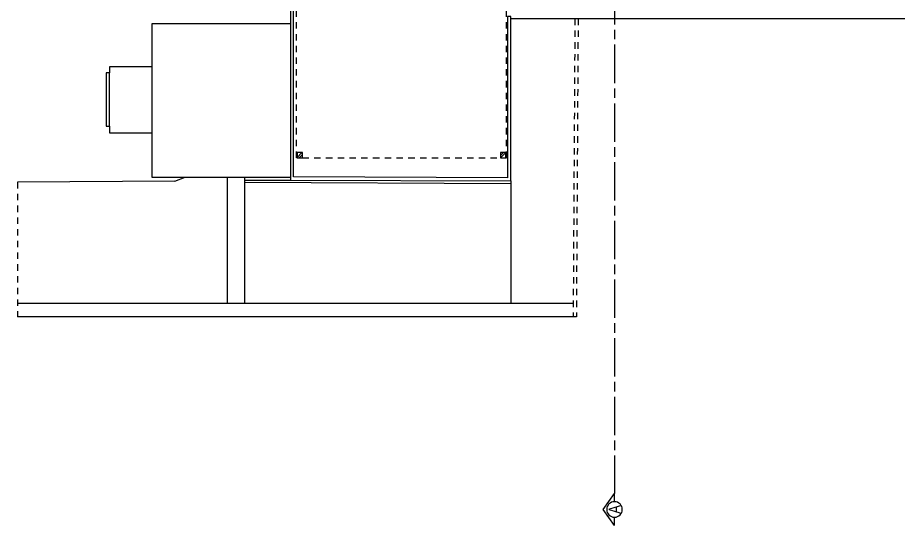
# Model space of a CAD drawing. Header units: metres. Extents: x -173 to 927, y -225 to 260.
# Drawn here: x 457.9 to 474.39, y 1.61 to 11.12 of the extents above; entities that cross this region are included whole.
import ezdxf
from ezdxf.enums import TextEntityAlignment as Align

# ---------------------------------------------------------------- set-up
doc = ezdxf.new("R2010")
doc.units = ezdxf.units.M
doc.header["$LTSCALE"] = 0.01
doc.linetypes.add('ACAD_ISO02W100', pattern=[15, 12, -3])
doc.linetypes.add('ACAD_ISO08W100', pattern=[36, 24, -3, 6, -3])
for name, color, linetype in [('Bordure bas', 5, 'Continuous'), ('Cassure plafond', 49, 'ACAD_ISO02W100'), ('Hachures', 250, 'Continuous'), ('Mur', 1, 'Continuous'), ('Revètement', 2, 'Continuous'), ('Trait de Coupe', 4, 'ACAD_ISO08W100')]:
    doc.layers.add(name, color=color, linetype=linetype)
doc.styles.add('Arial', font='arial.ttf')

# ---------------------------------------------------------------- blocks, each defined once
blk = doc.blocks.new('Trait de coupe-fleche')
at = {"layer": 'Trait de Coupe', "linetype": 'Continuous'}
for p, q in [((0, 0.445), (0, 0.598)), ((0.215, 0.299), (0, 0.598)), ((0, 0), (0.215, 0.299)), ((0, 0), (0, 0.153))]:
    blk.add_line(p, q, dxfattribs=at)
blk.add_circle((0, 0.299), 0.146, dxfattribs=at)

msp = doc.modelspace()

# ---------------------------------------------------------------- hatches: boundary and pattern name
at = {"layer": 'Hachures'}
h = msp.add_hatch(dxfattribs=at)
h.set_pattern_fill('ANSI32', color=256, scale=0.01)
h.paths.add_polyline_path([(468.211, 22.916), (463.24, 22.916), (463.24, 21.517), (463.601, 21.517), (463.601, 21.597), (463.52, 21.597), (463.52, 22.626), (466.98, 22.626), (466.98, 19.025), (466.889, 19.026), (466.888, 18.936), (467.16, 18.935), (467.16, 19.025), (467.07, 19.025), (467.07, 22.626), (468.131, 22.626), (468.131, 22.556), (468.211, 22.556)])
h.paths.add_polyline_path([(463.52, 20.237), (463.601, 20.237), (463.601, 20.317), (463.24, 20.317), (463.24, 18.17), (463.624, 18.17), (463.624, 18.25), (463.52, 18.25), (463.52, 18.945), (465.723, 18.939), (465.723, 18.856), (465.813, 18.856), (465.813, 18.939), (466.132, 18.938), (466.132, 19.028), (463.52, 19.035)])
h.paths.add_polyline_path([(465.813, 17.858), (469.562, 17.858), (469.562, 17.948), (465.813, 17.948), (465.813, 18.117), (465.723, 18.117), (465.723, 16.472), (465.099, 16.472), (465.099, 16.15), (463.52, 16.15), (463.52, 16.878), (463.624, 16.878), (463.624, 16.958), (463.24, 16.958), (463.24, 14.628), (463.624, 14.628), (463.624, 14.708), (463.52, 14.708), (463.52, 16.05), (465.182, 16.05), (465.182, 15.496), (465.813, 15.496)])
h.paths.add_polyline_path([(465.199, 16.15), (465.199, 16.372), (465.723, 16.372), (465.723, 16.15)], flags=16)
h.paths.add_polyline_path([(465.282, 16.05), (465.723, 16.05), (465.723, 15.596), (465.282, 15.596)], flags=16)
h.paths.add_polyline_path([(463.664, 13.229), (463.52, 13.229), (463.52, 13.429), (463.24, 13.429), (463.24, 12.663), (463.52, 12.663), (463.52, 12.979), (463.664, 12.979)])
h.paths.add_polyline_path([(467.45, 13.284), (467.364, 13.284), (467.364, 13.269), (464.946, 13.269), (464.946, 13.349), (464.866, 13.349), (464.866, 12.979), (467.45, 12.979)])
h.paths.add_polyline_path([(474.606, 11.974, 1), (474.711, 11.974, 1)])
h.paths.add_polyline_path([(474.359, 13.558), (474.04, 13.56), (474.038, 13.286), (474.358, 13.284)])
h.paths.add_polyline_path([(472.906, 17.948), (470.379, 17.948), (470.379, 17.858), (472.816, 17.858), (472.816, 16.215), (472.486, 16.215), (472.486, 14.761), (472.741, 14.761), (472.741, 14.702), (472.661, 14.702), (472.661, 14.622), (472.861, 14.622), (472.861, 14.588), (472.927, 14.588), (472.927, 14.622), (472.941, 14.622), (472.941, 14.795), (473.196, 14.795), (473.196, 16.215), (472.906, 16.215)])
h.paths.add_polyline_path([(473.046, 16.065), (473.046, 14.945), (472.636, 14.945), (472.636, 16.065)], flags=16)
h.paths.add_polyline_path([(474.375, 17.303), (474.015, 17.303), (474.015, 17.223), (474.095, 17.223), (474.095, 16.57), (474.067, 16.57), (474.067, 16.457), (474.375, 16.457)])
h.paths.add_polyline_path([(474.375, 20.27), (474.015, 20.27), (474.015, 20.19), (474.095, 20.19), (474.095, 19.006), (471.458, 19.013), (471.457, 18.923), (474.095, 18.916), (474.095, 18.587), (474.015, 18.587), (474.015, 18.507), (474.375, 18.507)])
h.paths.add_polyline_path([(474.375, 22.916), (469.415, 22.916), (469.415, 22.556), (469.495, 22.556), (469.495, 22.626), (470.539, 22.626), (470.539, 19.016), (467.892, 19.023), (467.892, 18.933), (470.719, 18.925), (470.719, 19.015), (470.629, 19.016), (470.629, 22.626), (474.095, 22.626), (474.095, 21.555), (474.015, 21.555), (474.015, 21.475), (474.375, 21.475)])
h.paths.add_polyline_path([(474.741, 19.711), (474.626, 19.711), (474.626, 19.596), (474.741, 19.596)])
h.paths.add_polyline_path([(474.75, 21.631), (474.635, 21.631), (474.635, 21.515), (474.75, 21.515)])
h.paths.add_polyline_path([(480.189, 19.697), (480.074, 19.697), (480.074, 19.582), (480.189, 19.582)])
h.paths.add_polyline_path([(480.189, 21.593), (480.074, 21.593), (480.074, 21.478), (480.189, 21.478)])
h.paths.add_polyline_path([(480.189, 23.486), (480.074, 23.486), (480.074, 23.371), (480.189, 23.371)])
h.paths.add_polyline_path([(474.75, 23.572), (474.635, 23.572), (474.635, 23.456), (474.75, 23.456)])
h.paths.add_polyline_path([(463.232, 8.596), (463.131, 8.596), (463.131, 8.497), (463.232, 8.497)])
h.paths.add_polyline_path([(467.037, 8.596), (466.937, 8.596), (466.937, 8.497), (467.037, 8.497)])
h.paths.add_polyline_path([(485.201, 31.16), (485.277, 31.159), (485.278, 31.197), (485.202, 31.198), (485.205, 31.268), (485.167, 31.27), (485.164, 31.199), (481.175, 31.286), (481.178, 31.356), (481.14, 31.357), (481.137, 31.287), (481.071, 31.288), (481.07, 31.25), (481.136, 31.249), (480.933, 26.262), (480.867, 26.263), (480.866, 26.225), (480.931, 26.224), (480.929, 26.16), (480.967, 26.159), (480.969, 26.223), (484.984, 26.135), (484.981, 26.072), (485.019, 26.071), (485.022, 26.134), (485.09, 26.133), (485.091, 26.171), (485.023, 26.172)])
h.paths.add_polyline_path([(484.985, 26.173), (480.971, 26.261), (481.174, 31.248), (485.163, 31.161)], flags=16)

# ---------------------------------------------------------------- linework, layer by layer
at = {"layer": 'Bordure bas', "linetype": 'ACAD_ISO02W100'}
for p, q in [((468.331, 11.101), (468.298, 5.517)), ((468.391, 11.101), (468.358, 5.517)), ((468.358, 5.517), (468.298, 5.517))]:
    msp.add_line(p, q, dxfattribs=at)
at = {"layer": 'Bordure bas'}
for points in [[(474.375, 16.531), (474.937, 16.531), (474.916, 11.101), (467.132, 11.101)], [(463.24, 12.736), (463.005, 12.736), (463.005, 8.079), (467.132, 8.065), (467.132, 11.147), (467.072, 11.147), (467.072, 8.125), (463.065, 8.139), (463.065, 12.676), (463.24, 12.676)]]:
    msp.add_lwpolyline(points, dxfattribs=at)
msp.add_lwpolyline([(459.619, 10.087), (459.559, 10.087), (459.559, 9.089), (459.619, 9.089)], close=True, dxfattribs=at)
at = {"layer": 'Cassure plafond'}
for p, q in [((463.12, 8.497), (463.12, 11.453)), ((467.049, 8.497), (467.049, 11.445)), ((463.131, 8.497), (463.12, 8.497)), ((463.232, 8.497), (466.937, 8.497)), ((467.037, 8.497), (467.049, 8.497))]:
    msp.add_line(p, q, dxfattribs=at)
at = {"layer": 'Mur'}
for points in [[(463.232, 8.596), (463.131, 8.596), (463.131, 8.497), (463.232, 8.497)], [(467.037, 8.596), (466.937, 8.596), (466.937, 8.497), (467.037, 8.497)]]:
    msp.add_lwpolyline(points, close=True, dxfattribs=at)
at = {"layer": 'Revètement'}
for p, q in [((463.005, 11.006), (460.414, 11.006)), ((460.414, 11.006), (460.414, 8.134)), ((460.414, 10.203), (459.619, 10.203)), ((459.619, 10.203), (459.619, 10.087)), ((459.619, 9.089), (459.619, 8.964)), ((459.619, 8.964), (460.414, 8.964)), ((460.414, 8.134), (463.005, 8.134)), ((460.841, 8.06), (461.037, 8.134)), ((461.823, 8.134), (461.823, 5.769)), ((462.147, 8.134), (462.147, 5.769)), ((463.005, 8.079), (463.005, 8.075)), ((460.841, 8.06), (457.901, 8.042)), ((463.005, 8.075), (462.147, 8.075)), ((467.132, 8.011), (462.147, 8.036)), ((467.132, 8.065), (467.132, 5.769)), ((468.3, 5.769), (457.901, 5.769)), ((468.298, 5.517), (457.901, 5.517))]:
    msp.add_line(p, q, dxfattribs=at)
at = {"layer": 'Revètement', "linetype": 'ACAD_ISO02W100'}
msp.add_line((457.901, 8.042), (457.901, 5.517), dxfattribs=at)
at = {"layer": 'Trait de Coupe', "ltscale": 3}
msp.add_line((469.072, 29.318), (469.072, 2.209), dxfattribs=at)

# ---------------------------------------------------------------- block references
at = {"layer": 'Trait de Coupe', "xscale": -1}
msp.add_blockref('Trait de coupe-fleche', (469.072, 1.61), dxfattribs=at)

# ---------------------------------------------------------------- texts
at = {"layer": 'Trait de Coupe', "style": 'Arial', "width": 0.8}
msp.add_text('A', height=0.216, rotation=90, dxfattribs=at).set_placement((469.072, 1.91), align=Align.MIDDLE_CENTER)

doc.saveas('drawing.dxf')
